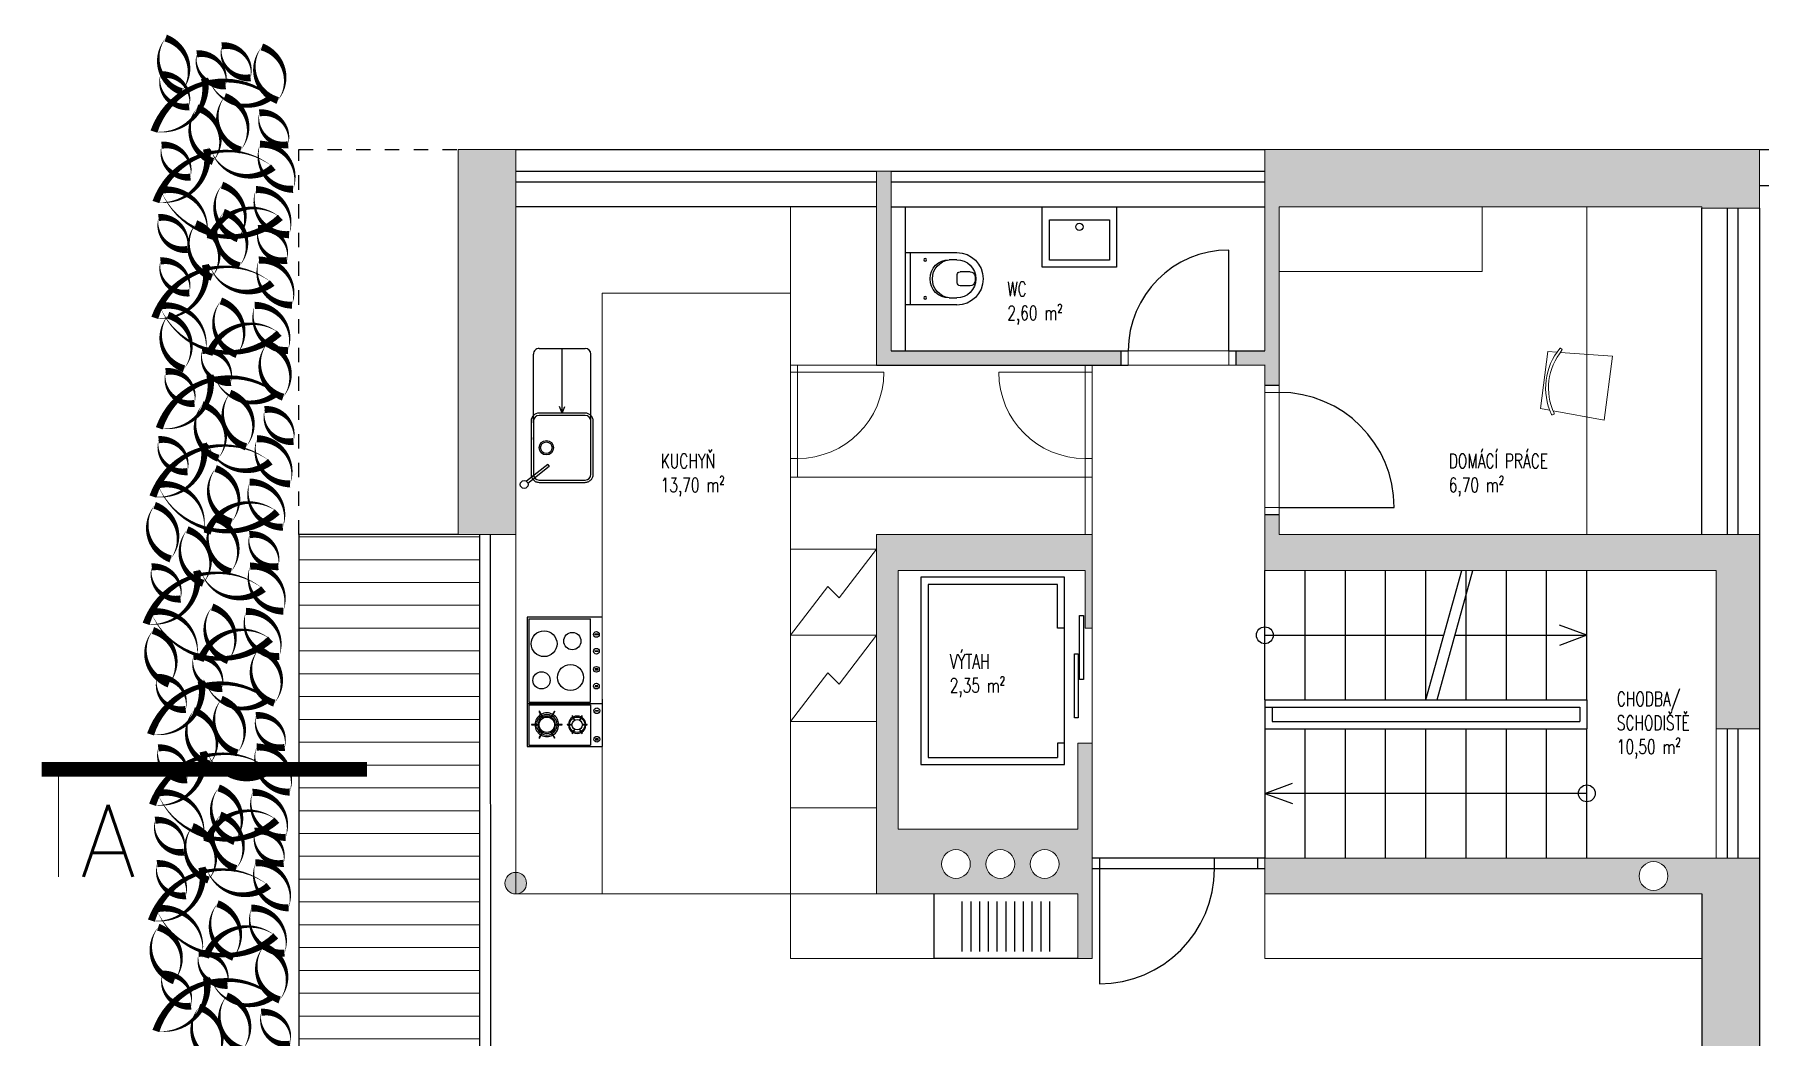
# Model space of a CAD drawing. Header units: metres. Extents: x -442 to 316, y -503 to 125.
# Drawn here: x 2.47 to 14.47, y -69.68 to -62.7 of the extents above; entities that cross this region are included whole.
import ezdxf

# ---------------------------------------------------------------- set-up
doc = ezdxf.new("R2010")
doc.units = ezdxf.units.M
for name, pattern in [('DIVIDE', [1.25, 0.5, -0.25, 0, -0.25, 0, -0.25]), ('ČERCHOVANÁ', [25.4, 12.7, -6.35, 0, -6.35]), ('ČÁRKOVANÁ', [19.05, 12.7, -6.35])]:
    doc.linetypes.add(name, pattern=pattern)
doc.layers.add('FLOATING-WINDOWS', color=2, linetype='Continuous', plot=False)
for name, color, linetype in [('int-kuchyň', 141, 'Continuous'), ('nove zdivo akce', 3, 'Continuous'), ('OSA', 7, 'ČERCHOVANÁ'), ('popis', 6, 'Continuous'), ('SRAFA', 251, 'Continuous'), ('zariz.predmety', 203, 'Continuous'), ('ZARIZOVAKY', 251, 'Continuous'), ('ZDIVO', 1, 'Continuous')]:
    doc.layers.add(name, color=color, linetype=linetype)
doc.layers.add('Standard', color=7, linetype='Continuous', lineweight=25)
doc.styles.add('ROMANS', font='romans.shx', dxfattribs={"width": 0.7})

# ---------------------------------------------------------------- blocks, each defined once
blk = doc.blocks.new('WC 540 Starck 3')
at = {"linetype": 'ByBlock'}
for p, q in [((81.017, 94.399), (80.66, 94.399)), ((80.66, 94.349), (80.713, 94.349)), ((80.982, 94.034), (80.982, 94.399)), ((81.017, 94.034), (81.017, 94.399)), ((80.568, 94.265), (80.637, 94.265)), ((80.657, 94.188), (80.657, 94.245)), ((80.568, 94.168), (80.637, 94.168)), ((80.713, 94.084), (80.66, 94.084)), ((80.66, 94.034), (81.017, 94.034))]:
    blk.add_line(p, q, dxfattribs=at)
for centre in [(80.88, 94.348), (80.88, 94.084)]:
    blk.add_circle(centre, 0.0102, dxfattribs=at)
for centre, radius, start, end in [((80.66, 94.216), 0.183, 90, 270), ((80.66, 94.216), 0.133, 90, 270), ((80.713, 94.216), 0.133, 270, 90), ((80.697, 94.216), 0.133, 276.5328, 83.4672), ((80.621, 94.216), 0.09, 165.9057, 194.0943), ((80.568, 94.23), 0.035, 90, 165.9057), ((80.568, 94.203), 0.035, 194.0943, 270), ((80.637, 94.245), 0.02, 360, 90), ((80.637, 94.188), 0.02, 270, 0)]:
    blk.add_arc(centre, radius, start, end, dxfattribs=at)
blk = doc.blocks.new('zidle450-p')
at = {"lineweight": 0}
for p, q in [((0.096, 0.228), (0.087, 0.233)), ((0.096, -0.228), (0.087, -0.233))]:
    blk.add_line(p, q, dxfattribs=at)
for points in [[(0.064, 0.204), (0, 0.2), (0, -0.2), (0.064, -0.204)], [(0.088, -0.205), (0.45, -0.225), (0.45, 0.225), (0.088, 0.205)]]:
    blk.add_lwpolyline(points, dxfattribs=at)
for centre, radius, start, end in [((0.45, 0), 0.436, 147.9324, 212.0676), ((0.45, 0), 0.416, 147.9482, 212.0518), ((0.085, 0.229), 0.005, 57.2679, 147.9324), ((0.093, 0.223), 0.005, 327.9482, 57.2679), ((0.085, -0.229), 0.005, 212.0676, 302.7321), ((0.093, -0.223), 0.005, 302.7321, 32.0518)]:
    blk.add_arc(centre, radius, start, end, dxfattribs=at)

msp = doc.modelspace()

# ---------------------------------------------------------------- hatches: boundary and pattern name
at = {"layer": 'SRAFA', "linetype": 'Continuous', "lineweight": 0}
for points in [[(5.816062, -63.904794), (5.816062, -63.504794), (5.716062, -63.504794), (5.416062, -63.504794), (5.416062, -66.184794), (5.816062, -66.184794)], [(14.066062, -63.904794), (14.066062, -63.912331), (14.466062, -63.912331), (14.466062, -63.504794), (11.026062, -63.504794), (11.026062, -63.904794), (11.026062, -64.904794), (10.826062, -64.904794), (10.826062, -65.004794), (11.026062, -65.004794), (11.026062, -65.144794), (11.126062, -65.144794), (11.126062, -63.904794)], [(8.426062, -63.904794), (8.426062, -63.654794), (8.326062, -63.654794), (8.326062, -63.904794), (8.326062, -65.004794), (10.026062, -65.004794), (10.026062, -64.904794), (8.426062, -64.904794)], [(14.166062, -66.434794), (14.166062, -67.534794), (14.466062, -67.534794), (14.466062, -66.184794), (14.066062, -66.184794), (11.126062, -66.184794), (11.126062, -66.044794), (11.026062, -66.044794), (11.026062, -66.184794), (11.026062, -66.434794)], [(9.826062, -66.434794), (9.776062, -66.434794), (9.776062, -66.834794), (9.826062, -66.834794)]]:
    msp.add_hatch(color=256, dxfattribs=at).paths.add_polyline_path(points)
at = {"layer": 'SRAFA', "linetype": 'Continuous', "lineweight": 0, "ltscale": 20}
h = msp.add_hatch(dxfattribs=at)
h.set_pattern_fill('LINE', color=256, scale=0.05, style=0)
h.set_pattern_definition([(0, (0, -62.54902), (0, 0.15875), [])])
h.paths.add_polyline_path([(5.566062, -66.184794), (5.416062, -66.184794), (4.306062, -66.184794), (4.306062, -73.214794), (5.567662, -73.214794)])
at = {"layer": 'SRAFA', "linetype": 'Continuous', "lineweight": 0}
h = msp.add_hatch(color=256, dxfattribs=at)
h.paths.add_polyline_path([(9.826062, -66.434794), (9.826062, -66.184794), (8.326062, -66.184794), (8.326062, -68.684794), (9.726062, -68.684794), (9.726062, -69.134794), (9.826062, -69.134794), (9.826062, -67.634794), (9.726062, -67.634794), (9.726062, -68.234794), (8.476062, -68.234794), (8.476062, -66.434794)])
h.paths.add_polyline_path([(8.977695, -68.476269, -1), (8.777695, -68.476269, -1)], flags=16)
h.paths.add_polyline_path([(9.286707, -68.476269, -1), (9.086707, -68.476269, -1)], flags=16)
h.paths.add_polyline_path([(9.594764, -68.476269, -1), (9.394764, -68.476269, -1)], flags=16)
h = msp.add_hatch(color=256, dxfattribs=at)
h.paths.add_polyline_path([(14.466062, -68.434794), (11.026062, -68.434794), (11.026062, -68.684794), (14.066062, -68.684794), (14.066062, -73.364794), (14.466062, -73.364794)])
h.paths.add_polyline_path([(13.629581, -68.559794, -1), (13.829581, -68.559794, -1)], flags=16)
h = msp.add_hatch(color=256, dxfattribs=at)
edge = h.paths.add_edge_path()
edge.add_arc((5.816062, -68.609794), 0.075, 0, 360)

# ---------------------------------------------------------------- linework, layer by layer
at = {"linetype": 'Continuous'}
msp.add_line((8.526062, -64.904794), (8.526062, -63.904794), dxfattribs=at)
at = {"layer": 'FLOATING-WINDOWS', "linetype": 'Continuous', "lineweight": 0, "flags": 128}
for points in [[(5.816062, -63.904794), (8.326062, -63.904794), (8.326062, -65.004794), (9.776062, -65.004794), (9.776062, -66.184794), (8.326062, -66.184794), (8.326062, -68.684794), (5.816062, -68.684794)], [(8.426062, -63.904794), (8.426062, -64.904794), (11.026062, -64.904794), (11.026062, -63.904794)], [(11.126062, -63.904794), (11.126062, -66.184794), (14.066062, -66.184794), (14.066062, -63.904794)], [(9.826062, -65.004794), (11.026062, -65.004794), (11.026062, -66.434794), (14.166062, -66.434794), (14.166062, -68.434794), (9.826062, -68.434794)]]:
    msp.add_lwpolyline(points, close=True, dxfattribs=at)
at = {"layer": 'int-kuchyň'}
for p, q in [((5.978555, -64.888951), (6.298558, -64.88895)), ((6.138559, -65.338951), (6.138557, -64.888951)), ((5.938559, -65.401448), (5.938556, -64.928952)), ((6.33856, -65.394952), (6.338557, -64.928949)), ((6.29856, -65.354952), (5.978559, -65.35495)), ((6.13856, -65.338951), (6.119578, -65.29306)), ((6.13856, -65.338951), (6.157374, -65.29299)), ((5.938559, -65.394949), (5.938556, -65.76495)), ((5.938559, -65.407946), (5.938559, -65.394949)), ((5.93856, -65.521866), (5.93856, -65.508869)), ((6.338557, -65.764953), (6.33856, -65.394952)), ((6.038207, -65.695969), (5.889753, -65.813489)), ((6.049379, -65.710082), (5.900349, -65.828058)), ((6.038207, -65.695969), (6.049379, -65.710082)), ((5.978556, -65.80495), (6.298557, -65.804952)), ((5.896053, -66.759329), (5.89604, -67.359329)), ((6.416028, -66.759299), (5.896053, -66.759329)), ((5.906053, -66.769329), (5.90604, -67.349329)), ((5.906053, -66.769329), (6.33604, -66.769329)), ((6.33604, -67.349329), (6.33604, -66.769329)), ((6.368099, -66.881834), (6.368101, -66.875899)), ((6.386587, -66.881843), (6.368099, -66.881834)), ((6.368101, -66.875899), (6.386589, -66.875907)), ((6.386589, -66.875907), (6.386587, -66.881843)), ((6.368099, -66.998903), (6.368101, -66.992968)), ((6.386587, -66.998912), (6.368099, -66.998903)), ((6.368101, -66.992968), (6.386589, -66.992976)), ((6.386589, -66.992976), (6.386587, -66.998912)), ((6.386587, -67.118733), (6.368099, -67.118741)), ((6.368099, -67.118741), (6.368101, -67.124676)), ((6.368101, -67.124676), (6.386589, -67.124668)), ((6.386589, -67.124668), (6.386587, -67.118733)), ((6.386587, -67.235498), (6.368099, -67.235507)), ((6.368099, -67.235507), (6.368101, -67.241442)), ((6.368101, -67.241442), (6.386589, -67.241434)), ((6.386589, -67.241434), (6.386587, -67.235498)), ((5.89604, -67.359329), (6.41604, -67.359329)), ((5.896071, -67.359361), (5.896083, -67.659359)), ((5.90604, -67.349329), (6.33604, -67.349329)), ((5.906071, -67.369333), (5.906072, -67.649334)), ((5.906071, -67.369333), (6.33607, -67.369334)), ((5.980367, -67.413576), (5.977347, -67.415318)), ((5.977347, -67.415318), (6.004115, -67.46173)), ((6.007135, -67.459988), (5.980367, -67.413576)), ((6.084568, -67.413624), (6.057758, -67.460011)), ((6.060776, -67.461756), (6.087586, -67.415368)), ((6.087586, -67.415368), (6.084568, -67.413624)), ((6.33607, -67.369334), (6.336071, -67.649334)), ((6.370784, -67.413116), (6.370786, -67.407181)), ((6.389271, -67.413124), (6.370784, -67.413116)), ((6.370786, -67.407181), (6.389274, -67.407189)), ((6.389274, -67.407189), (6.389271, -67.413124)), ((6.41605, -67.329355), (6.416062, -67.659358)), ((5.925206, -67.505535), (5.925204, -67.509021)), ((5.925204, -67.509021), (5.978782, -67.509045)), ((5.978784, -67.505559), (5.925206, -67.505535)), ((5.978782, -67.509045), (5.978784, -67.505559)), ((6.004115, -67.46173), (6.007135, -67.459988)), ((6.057758, -67.460011), (6.060776, -67.461756)), ((6.086067, -67.505608), (6.086066, -67.509094)), ((6.086066, -67.509094), (6.139644, -67.509118)), ((6.139645, -67.505632), (6.086067, -67.505608)), ((6.139644, -67.509118), (6.139645, -67.505632)), ((6.173535, -67.505552), (6.173534, -67.509038)), ((6.173534, -67.509038), (6.207143, -67.509053)), ((6.207145, -67.505567), (6.173535, -67.505552)), ((6.223656, -67.537739), (6.206854, -67.566811)), ((6.209932, -67.446064), (6.206912, -67.447806)), ((6.206912, -67.447806), (6.223704, -67.476921)), ((6.207143, -67.509053), (6.207145, -67.505567)), ((6.209872, -67.568556), (6.226675, -67.539484)), ((6.226724, -67.475179), (6.209932, -67.446064)), ((6.226675, -67.539484), (6.223656, -67.537739)), ((6.223704, -67.476921), (6.226724, -67.475179)), ((6.26281, -67.537757), (6.25979, -67.539499)), ((6.25979, -67.539499), (6.276566, -67.568586)), ((6.276601, -67.446133), (6.259804, -67.475196)), ((6.259804, -67.475196), (6.262822, -67.476941)), ((6.279586, -67.566844), (6.26281, -67.537757)), ((6.262822, -67.476941), (6.279619, -67.447877)), ((6.279619, -67.447877), (6.276601, -67.446133)), ((6.279351, -67.505608), (6.279349, -67.509094)), ((6.279349, -67.509094), (6.312959, -67.509109)), ((6.312961, -67.505623), (6.279351, -67.505608)), ((6.312959, -67.509109), (6.312961, -67.505623)), ((5.89604, -67.659359), (6.41604, -67.659359)), ((5.906072, -67.649334), (6.336071, -67.649334)), ((6.004074, -67.552897), (5.977264, -67.599285)), ((5.977264, -67.599285), (5.980282, -67.601029)), ((5.980282, -67.601029), (6.007092, -67.554641)), ((6.007092, -67.554641), (6.004074, -67.552897)), ((6.060734, -67.552923), (6.057715, -67.554664)), ((6.057715, -67.554664), (6.084483, -67.601076)), ((6.087502, -67.599335), (6.060734, -67.552923)), ((6.084483, -67.601076), (6.087502, -67.599335)), ((6.206854, -67.566811), (6.209872, -67.568556)), ((6.276566, -67.568586), (6.279586, -67.566844)), ((6.389271, -67.605544), (6.370784, -67.605552)), ((6.370784, -67.605552), (6.370786, -67.611488)), ((6.370786, -67.611488), (6.389274, -67.611479)), ((6.389274, -67.611479), (6.389271, -67.605544))]:
    msp.add_line(p, q, dxfattribs=at)
at = {"layer": 'int-kuchyň', "linetype": 'ČÁRKOVANÁ'}
for p, q in [((6.29856, -65.338952), (5.978559, -65.33895)), ((5.922559, -65.394949), (5.922556, -65.76495)), ((6.354557, -65.764953), (6.35456, -65.394952)), ((5.978556, -65.82095), (6.298557, -65.820952))]:
    msp.add_line(p, q, dxfattribs=at)
at = {"layer": 'int-kuchyň'}
for centre, radius in [((6.028684, -65.579952), 0.05), ((6.028684, -65.579952), 0.04), ((5.874375, -65.835951), 0.027156), ((6.012911, -66.943552), 0.09), ((6.20941, -66.925458), 0.060169), ((6.376977, -66.878871), 0.019977), ((6.376977, -66.99594), 0.019977), ((5.995116, -67.198367), 0.060169), ((6.196616, -67.178172), 0.09), ((6.376977, -67.121705), 0.019977), ((6.376977, -67.23847), 0.019977), ((6.379662, -67.410152), 0.019977), ((6.032425, -67.507326), 0.053642), ((6.243247, -67.507326), 0.053642), ((6.243247, -67.507326), 0.036103), ((6.379662, -67.608516), 0.019977)]:
    msp.add_circle(centre, radius, dxfattribs=at)
for centre, radius, start, end in [((5.978556, -64.928952), 0.04, 90.0010392, 180.0010392), ((6.298557, -64.92895), 0.04, 359.9996117, 89.9996117), ((5.978559, -65.39495), 0.056, 89.9996117, 179.9996117), ((5.978559, -65.39495), 0.04, 89.9996117, 179.9996117), ((6.29856, -65.394952), 0.04, 359.9996117, 89.9996117), ((5.978556, -65.76495), 0.04, 179.9996117, 269.9996117), ((6.298557, -65.764952), 0.04, 269.9996117, 359.9996117), ((6.032425, -67.507326), 0.082775, 61.1806038, 118.7673323), ((6.032425, -67.507326), 0.082775, 181.1806038, 238.7673323), ((6.032425, -67.507326), 0.082775, 121.1806038, 178.7673323), ((6.032425, -67.507326), 0.071769, 181.3656761, 238.5822599), ((6.032425, -67.507326), 0.071769, 121.3656761, 178.5822599), ((6.032425, -67.507326), 0.060763, 181.6178152, 238.3301208), ((6.032425, -67.507326), 0.060763, 121.6178152, 178.3301208), ((6.032425, -67.507326), 0.071769, 61.3656761, 118.5822599), ((6.032425, -67.507326), 0.060763, 61.6178152, 118.3301208), ((6.032425, -67.507326), 0.060763, 301.6178152, 358.3301208), ((6.032425, -67.507326), 0.060763, 1.6178152, 58.3301208), ((6.032425, -67.507326), 0.071769, 301.3656761, 358.5822599), ((6.032425, -67.507326), 0.071769, 1.3656761, 58.5822599), ((6.032425, -67.507326), 0.082775, 301.1806038, 358.7673323), ((6.032425, -67.507326), 0.082775, 1.1806038, 58.7673323), ((6.243247, -67.507326), 0.060763, 181.6178152, 238.3301208), ((6.243247, -67.507326), 0.060763, 121.6178152, 178.3301208), ((6.243247, -67.507326), 0.060763, 61.6178152, 118.3301208), ((6.243247, -67.507326), 0.060763, 301.6178152, 358.3301208), ((6.243247, -67.507326), 0.060763, 1.6178152, 58.3301208), ((6.032425, -67.507326), 0.082775, 241.1806038, 298.7673323), ((6.032425, -67.507326), 0.071769, 241.3656761, 298.5822599), ((6.032425, -67.507326), 0.060763, 241.6178152, 298.3301208), ((6.243247, -67.507326), 0.060763, 241.6178152, 298.3301208)]:
    msp.add_arc(centre, radius, start, end, dxfattribs=at)
at = {"layer": 'int-kuchyň', "linetype": 'ČÁRKOVANÁ'}
for centre, start, end in [((6.29856, -65.394952), 359.9996117, 89.9996117), ((5.978556, -65.76495), 179.9996117, 269.9996117), ((6.298557, -65.764952), 269.9996117, 359.9996117)]:
    msp.add_arc(centre, 0.056, start, end, dxfattribs=at)
at = {"layer": 'nove zdivo akce', "linetype": 'DIVIDE', "ltscale": 0.15}
for p, q in [((4.306062, -63.504794), (5.416062, -63.504794)), ((4.306062, -66.184794), (4.306062, -63.504794))]:
    msp.add_line(p, q, dxfattribs=at)
at = {"layer": 'nove zdivo akce', "linetype": 'Continuous'}
for p, q in [((5.816062, -63.504794), (11.026062, -63.504794)), ((5.816062, -63.654794), (8.326062, -63.654794)), ((8.426062, -63.654794), (11.026062, -63.654794)), ((5.816062, -63.729794), (8.326062, -63.729794)), ((8.426062, -63.729794), (11.026062, -63.729794)), ((8.326062, -63.904794), (5.816062, -63.904794)), ((8.426062, -63.904794), (11.026062, -63.904794)), ((14.066062, -66.184794), (14.066062, -63.912331)), ((14.241062, -63.912331), (14.241062, -66.184794)), ((14.316062, -63.912331), (14.316062, -66.184794)), ((14.466062, -63.912331), (14.466062, -66.184794)), ((10.776062, -64.904794), (10.776062, -64.204794)), ((10.026062, -65.004794), (10.026062, -64.904794)), ((10.826062, -65.004794), (10.826062, -64.904794)), ((11.026062, -65.144794), (11.126062, -65.144794)), ((11.026062, -66.044794), (11.126062, -66.044794)), ((11.126062, -65.994794), (11.926062, -65.994794)), ((5.567662, -73.214794), (5.566062, -66.184794)), ((5.642645, -73.139794), (5.641062, -66.184777)), ((11.026062, -67.334794), (11.026062, -66.434794)), ((11.306062, -67.334794), (11.306062, -66.434794)), ((11.586062, -67.334794), (11.586062, -66.434794)), ((11.866062, -67.334794), (11.866062, -66.434794)), ((12.146062, -67.334794), (12.146062, -66.434794)), ((12.146062, -67.334794), (12.395222, -66.434794)), ((12.223883, -67.334794), (12.473043, -66.434794)), ((12.426062, -67.334794), (12.426062, -66.434794)), ((12.706062, -67.334794), (12.706062, -66.434794)), ((12.706062, -67.334794), (12.706062, -66.434794)), ((12.986062, -67.334794), (12.986062, -66.434794)), ((12.986062, -67.334794), (12.986062, -66.434794)), ((13.266062, -67.334794), (13.266062, -66.434794)), ((13.266062, -67.334794), (13.266062, -66.434794)), ((8.633801, -66.481647), (8.633801, -67.784794)), ((9.633801, -66.481647), (8.633801, -66.481647)), ((8.683801, -66.531647), (8.683801, -67.734794)), ((9.583801, -66.531647), (8.683801, -66.531647)), ((9.583801, -66.834794), (9.583801, -66.531647)), ((9.633801, -67.784794), (9.633801, -66.481647)), ((13.266062, -66.884794), (13.074629, -66.813512)), ((9.633801, -66.834794), (9.583801, -66.834794)), ((11.026062, -66.884794), (12.270642, -66.884794)), ((12.348463, -66.884794), (13.266062, -66.884794)), ((13.266062, -66.884794), (13.074629, -66.956076)), ((11.026062, -67.334794), (13.266062, -67.334794)), ((11.026062, -67.334794), (11.026062, -67.534794)), ((11.026062, -67.384794), (13.216062, -67.384794)), ((11.076062, -67.384794), (11.076062, -67.484794)), ((13.216062, -67.384794), (13.216062, -67.484794)), ((13.266062, -67.334794), (13.266062, -67.534794)), ((11.026062, -67.534794), (13.266062, -67.534794)), ((11.026062, -67.534794), (11.026062, -68.434794)), ((11.076062, -67.484794), (13.216062, -67.484794)), ((11.306062, -68.434794), (11.306062, -67.534794)), ((11.586062, -68.434794), (11.586062, -67.534794)), ((11.866062, -68.434794), (11.866062, -67.534794)), ((12.146062, -68.434794), (12.146062, -67.534794)), ((12.426062, -68.434794), (12.426062, -67.534794)), ((12.706062, -68.434794), (12.706062, -67.534794)), ((12.706062, -68.434794), (12.706062, -67.534794)), ((12.986062, -68.434794), (12.986062, -67.534794)), ((12.986062, -68.434794), (12.986062, -67.534794)), ((13.266062, -68.434794), (13.266062, -67.534794)), ((13.266062, -68.434794), (13.266062, -67.534794)), ((14.241062, -67.534794), (14.241062, -68.434794)), ((14.316062, -67.534794), (14.316062, -68.434794)), ((14.466062, -67.534794), (14.466062, -68.434794)), ((9.633801, -67.634794), (9.583801, -67.634794)), ((9.583801, -67.634794), (9.583801, -67.734794)), ((8.633801, -67.784794), (9.633801, -67.784794)), ((8.683801, -67.734794), (9.583801, -67.734794)), ((11.026062, -67.984794), (11.217496, -67.913512)), ((13.266062, -67.984794), (11.026062, -67.984794)), ((11.026062, -67.984794), (11.217496, -68.056076)), ((11.026062, -68.434794), (9.826062, -68.434794)), ((9.876062, -68.434794), (9.876062, -68.509794)), ((10.676062, -68.509794), (10.676062, -68.434794)), ((10.976062, -68.434794), (10.976062, -68.509794)), ((11.026062, -68.509794), (9.826062, -68.509794)), ((9.876062, -68.509794), (9.876062, -69.309794))]:
    msp.add_line(p, q, dxfattribs=at)
for points in [[(9.764168, -67.192121), (9.736844, -67.192121), (9.736844, -66.746832), (9.764168, -66.746832)], [(9.728601, -67.46026), (9.701277, -67.46026), (9.701277, -67.01497), (9.728601, -67.01497)]]:
    msp.add_lwpolyline(points, close=True, dxfattribs=at)
for centre in [(11.026062, -66.884794), (13.266062, -67.984794)]:
    msp.add_circle(centre, 0.058597, dxfattribs=at)
for centre, radius, start, end in [((10.776062, -64.904794), 0.7, 90, 180), ((11.126062, -65.994794), 0.8, 0, 90), ((9.876062, -68.509794), 0.8, 270, 360)]:
    msp.add_arc(centre, radius, start, end, dxfattribs=at)
at = {"layer": 'OSA', "linetype": 'Continuous'}
for p, q in [((8.726062, -69.134794), (8.726062, -68.684794)), ((8.921509, -69.085518), (8.921509, -68.737794)), ((8.98242, -69.085518), (8.98242, -68.737794)), ((9.04333, -69.085518), (9.04333, -68.737794)), ((9.104241, -69.085518), (9.104241, -68.737794)), ((9.165152, -69.085518), (9.165152, -68.737794)), ((9.226062, -69.085518), (9.226062, -68.737794)), ((9.286973, -69.085518), (9.286973, -68.737794)), ((9.347884, -69.085518), (9.347884, -68.737794)), ((9.408794, -69.085518), (9.408794, -68.737794)), ((9.469705, -69.085518), (9.469705, -68.737794)), ((9.530616, -69.085518), (9.530616, -68.737794)), ((9.726062, -69.134794), (8.726062, -69.134794))]:
    msp.add_line(p, q, dxfattribs=at)
for points in [[(9.477437, -63.904794), (9.995051, -63.904794), (9.995051, -64.324794), (9.477437, -64.324794)], [(9.527437, -63.994297), (9.945051, -63.994297), (9.945051, -64.274794), (9.527437, -64.274794)]]:
    msp.add_lwpolyline(points, close=True, dxfattribs=at)
msp.add_circle((9.736244, -64.04331), 0.025266, dxfattribs=at)
at = {"layer": 'SRAFA', "linetype": 'Continuous', "lineweight": 0}
for p, q in [((7.726062, -65.784794), (7.726062, -63.904794)), ((12.538749, -63.904794), (12.538749, -64.354794)), ((13.266062, -63.904794), (13.266062, -66.184794)), ((12.538749, -64.354794), (11.126062, -64.354794)), ((6.416062, -64.504794), (7.726062, -64.504794)), ((6.416062, -68.684794), (6.416062, -64.504794)), ((8.326062, -65.004794), (7.726062, -65.004794)), ((7.726062, -65.129624), (7.726062, -65.004794)), ((7.726062, -65.129624), (7.726062, -65.004794)), ((7.776062, -65.784794), (7.776062, -65.004794)), ((9.776062, -66.184794), (9.776062, -65.004794)), ((9.826062, -65.129624), (9.826062, -65.004794)), ((9.826062, -65.129624), (9.826062, -65.004794)), ((7.726062, -65.054794), (7.776062, -65.054794)), ((7.776062, -65.054794), (7.726062, -65.054794)), ((7.776062, -65.054794), (8.376062, -65.054794)), ((9.776062, -65.054794), (9.176062, -65.054794)), ((9.826062, -65.054794), (9.776062, -65.054794)), ((9.776062, -65.054794), (9.826062, -65.054794)), ((9.826062, -66.184794), (9.826062, -65.129624)), ((7.726062, -65.654794), (7.776062, -65.654794)), ((7.776062, -65.654794), (7.726062, -65.654794)), ((9.826062, -65.654794), (9.776062, -65.654794)), ((9.776062, -65.654794), (9.826062, -65.654794)), ((7.726062, -65.784794), (9.826062, -65.784794)), ((7.726062, -69.134794), (7.726062, -65.784794)), ((9.826062, -66.184794), (9.826062, -65.784794)), ((5.816062, -66.184794), (5.816062, -68.684794)), ((8.326062, -66.284794), (7.726062, -66.284794)), ((8.065606, -66.624338), (8.326062, -66.284794)), ((7.726062, -66.884794), (7.986519, -66.54525)), ((7.986519, -66.54525), (8.065606, -66.624338)), ((8.326062, -66.884794), (7.726062, -66.884794)), ((8.065606, -67.224338), (8.326062, -66.884794)), ((7.726062, -67.484794), (7.986519, -67.14525)), ((7.986519, -67.14525), (8.065606, -67.224338)), ((8.326062, -67.484794), (7.726062, -67.484794)), ((8.326062, -68.084794), (7.726062, -68.084794)), ((5.816062, -68.684794), (6.416062, -68.684794)), ((8.326062, -68.684794), (7.726062, -68.684794)), ((11.026062, -68.684794), (11.026062, -69.134794)), ((7.726062, -69.134794), (9.726062, -69.134794)), ((11.026062, -69.134794), (14.066062, -69.134794))]:
    msp.add_line(p, q, dxfattribs=at)
for centre, start, end in [((7.776062, -65.054794), 270, 0), ((9.776062, -65.054794), 180, 270)]:
    msp.add_arc(centre, 0.6, start, end, dxfattribs=at)
at = {"layer": 'Standard', "color": 7, "linetype": 'ByBlock'}
for p, q in [((14.466062, -63.504794), (20.276062, -63.50553)), ((14.466031, -63.754794), (20.026062, -63.755499)), ((5.416062, -66.184794), (4.306062, -66.184794)), ((4.306062, -66.184794), (4.306062, -73.214794))]:
    msp.add_line(p, q, dxfattribs=at)
at = {"layer": 'zariz.predmety', "color": 253, "linetype": 'Continuous', "ltscale": 0.001}
for points in [[(3.491951, -63.102827, 0, 0, 0.520567051), (3.491951, -63.102827, 0, 0.05, 0.520567051), (3.381241, -62.729932, 0, 0.05, 0.520567051), (3.491951, -63.102827, 0.05, 0.05, 0)], [(3.797492, -63.061886, 0, 0, 0.520567051), (3.797492, -63.061886, 0, 0.05, 0.520567051), (3.597627, -62.839732, 0, 0.05, 0.520567051), (3.797492, -63.061886, 0.05, 0.05, 0)], [(3.971231, -63.006009, 0, 0, 0.520567051), (3.971231, -63.006009, 0, 0.05, 0.520567051), (3.771366, -62.783855, 0, 0.05, 0.520567051), (3.971231, -63.006009, 0.05, 0.05, 0)], [(4.160583, -63.164011, 0, 0, 0.520567051), (4.160583, -63.164011, 0, 0.05, 0.520567051), (4.049873, -62.791115, 0, 0.05, 0.520567051), (4.160583, -63.164011, 0.05, 0.05, 0)], [(3.544, -63.207613, 0, 0, 0.520567051), (3.544, -63.207613, 0, 0.05, 0.520567051), (3.344136, -62.98546, 0, 0.05, 0.520567051), (3.544, -63.207613, 0.05, 0.05, 0)], [(3.710493, -63.588789, 0, 0, 0.520567051), (3.710493, -63.588789, 0, 0.05, 0.520567051), (3.599783, -63.215894, 0, 0.05, 0.520567051), (3.710493, -63.588789, 0.05, 0.05, 0)], [(3.90289, -63.509524, 0, 0, 0.520567051), (3.90289, -63.509524, 0, 0.05, 0.520567051), (3.79218, -63.136629, 0, 0.05, 0.520567051), (3.90289, -63.509524, 0.05, 0.05, 0)], [(4.232537, -63.472402, 0, 0, 0.520567051), (4.232537, -63.472402, 0, 0.05, 0.520567051), (4.032673, -63.250248, 0, 0.05, 0.520567051), (4.232537, -63.472402, 0.05, 0.05, 0)], [(3.553002, -63.697473, 0, 0, 0.520567051), (3.553002, -63.697473, 0, 0.05, 0.520567051), (3.353137, -63.47532, 0, 0.05, 0.520567051), (3.553002, -63.697473, 0.05, 0.05, 0)], [(4.267355, -63.782158, 0, 0, 0.520567051), (4.267355, -63.782158, 0, 0.05, 0.520567051), (4.037191, -63.468578, 0, 0.05, 0.520567051), (4.267355, -63.782158, 0.05, 0.05, 0)], [(3.313159, -63.870926, 0, 0, 0.520567051), (3.313159, -63.870926, 0, 0.05, 0.520567051), (3.665356, -63.50092, 0, 0.05, 0.520567051), (3.69612, -63.508491, 0, 0.05, 0.520567051), (4.129933, -63.628297, 0, 0.05, 0.520567051), (3.313159, -63.870926, 0.05, 0.05, 0)], [(4.17861, -63.977746, 0, 0, 0.520567051), (4.17861, -63.977746, 0, 0.05, 0.520567051), (3.690352, -64.127918, 0, 0.05, 0.520567051), (3.667236, -64.106254, 0, 0.05, 0.520567051), (3.347643, -63.789383, 0, 0.05, 0.520567051), (4.17861, -63.977746, 0.05, 0.05, 0)], [(3.883655, -64.126305, 0, 0, 0.520567051), (3.883655, -64.126305, 0, 0.05, 0.520567051), (3.772945, -63.753409, 0, 0.05, 0.520567051), (3.883655, -64.126305, 0.05, 0.05, 0)], [(4.239078, -64.097709, 0, 0, 0.520567051), (4.239078, -64.097709, 0, 0.05, 0.520567051), (4.008914, -63.784129, 0, 0.05, 0.520567051), (4.239078, -64.097709, 0.05, 0.05, 0)], [(3.894932, -64.315002, 0, 0, 0.520567051), (3.894932, -64.315002, 0, 0.05, 0.520567051), (3.784222, -63.942107, 0, 0.05, 0.520567051), (3.894932, -64.315002, 0.05, 0.05, 0)], [(3.531424, -64.200824, 0, 0, 0.520567051), (3.531424, -64.200824, 0, 0.05, 0.520567051), (3.33156, -63.97867, 0, 0.05, 0.520567051), (3.531424, -64.200824, 0.05, 0.05, 0)], [(3.702535, -64.394267, 0, 0, 0.520567051), (3.702535, -64.394267, 0, 0.05, 0.520567051), (3.591824, -64.021372, 0, 0.05, 0.520567051), (3.702535, -64.394267, 0.05, 0.05, 0)], [(4.224579, -64.277879, 0, 0, 0.520567051), (4.224579, -64.277879, 0, 0.05, 0.520567051), (4.024714, -64.055726, 0, 0.05, 0.520567051), (4.224579, -64.277879, 0.05, 0.05, 0)], [(3.305201, -64.676404, 0, 0, 0.520567051), (3.305201, -64.676404, 0, 0.05, 0.520567051), (3.657398, -64.306398, 0, 0.05, 0.520567051), (3.688161, -64.313969, 0, 0.05, 0.520567051), (4.121975, -64.433775, 0, 0.05, 0.520567051), (3.305201, -64.676404, 0.05, 0.05, 0)], [(3.545044, -64.502951, 0, 0, 0.520567051), (3.545044, -64.502951, 0, 0.05, 0.520567051), (3.345179, -64.280798, 0, 0.05, 0.520567051), (3.545044, -64.502951, 0.05, 0.05, 0)], [(4.259396, -64.587636, 0, 0, 0.520567051), (4.259396, -64.587636, 0, 0.05, 0.520567051), (4.029233, -64.274056, 0, 0.05, 0.520567051), (4.259396, -64.587636, 0.05, 0.05, 0)], [(3.875697, -64.931782, 0, 0, 0.520567051), (3.875697, -64.931782, 0, 0.05, 0.520567051), (3.764987, -64.558887, 0, 0.05, 0.520567051), (3.875697, -64.931782, 0.05, 0.05, 0)], [(4.170652, -64.783224, 0, 0, 0.520567051), (4.170652, -64.783224, 0, 0.05, 0.520567051), (3.682394, -64.933396, 0, 0.05, 0.520567051), (3.659278, -64.911732, 0, 0.05, 0.520567051), (3.339684, -64.594861, 0, 0.05, 0.520567051), (4.170652, -64.783224, 0.05, 0.05, 0)], [(3.508832, -65.030966, 0, 0, 0.520567051), (3.508832, -65.030966, 0, 0.05, 0.520567051), (3.398121, -64.658071, 0, 0.05, 0.520567051), (3.508832, -65.030966, 0.05, 0.05, 0)], [(4.23112, -64.903187, 0, 0, 0.520567051), (4.23112, -64.903187, 0, 0.05, 0.520567051), (4.000956, -64.589607, 0, 0.05, 0.520567051), (4.23112, -64.903187, 0.05, 0.05, 0)], [(3.834459, -65.126313, 0, 0, 0.520567051), (3.834459, -65.126313, 0, 0.05, 0.520567051), (3.634594, -64.904159, 0, 0.05, 0.520567051), (3.834459, -65.126313, 0.05, 0.05, 0)], [(4.19755, -65.228438, 0, 0, 0.520567051), (4.19755, -65.228438, 0, 0.05, 0.520567051), (4.08684, -64.855542, 0, 0.05, 0.520567051), (4.19755, -65.228438, 0.05, 0.05, 0)], [(3.580967, -65.27204, 0, 0, 0.520567051), (3.580967, -65.27204, 0, 0.05, 0.520567051), (3.381102, -65.049887, 0, 0.05, 0.520567051), (3.580967, -65.27204, 0.05, 0.05, 0)], [(3.74746, -65.653216, 0, 0, 0.520567051), (3.74746, -65.653216, 0, 0.05, 0.520567051), (3.636749, -65.280321, 0, 0.05, 0.520567051), (3.74746, -65.653216, 0.05, 0.05, 0)], [(3.939857, -65.573951, 0, 0, 0.520567051), (3.939857, -65.573951, 0, 0.05, 0.520567051), (3.829147, -65.201056, 0, 0.05, 0.520567051), (3.939857, -65.573951, 0.05, 0.05, 0)], [(4.269504, -65.536829, 0, 0, 0.520567051), (4.269504, -65.536829, 0, 0.05, 0.520567051), (4.069639, -65.314675, 0, 0.05, 0.520567051), (4.269504, -65.536829, 0.05, 0.05, 0)], [(3.532066, -65.746312, 0, 0, 0.520567051), (3.532066, -65.746312, 0, 0.05, 0.520567051), (3.332202, -65.524159, 0, 0.05, 0.520567051), (3.532066, -65.746312, 0.05, 0.05, 0)], [(4.246419, -65.830998, 0, 0, 0.520567051), (4.246419, -65.830998, 0, 0.05, 0.520567051), (4.016255, -65.517418, 0, 0.05, 0.520567051), (4.246419, -65.830998, 0.05, 0.05, 0)], [(3.292224, -65.919766, 0, 0, 0.520567051), (3.292224, -65.919766, 0, 0.05, 0.520567051), (3.644421, -65.54976, 0, 0.05, 0.520567051), (3.675184, -65.557331, 0, 0.05, 0.520567051), (4.108997, -65.677136, 0, 0.05, 0.520567051), (3.292224, -65.919766, 0.05, 0.05, 0)], [(3.839206, -66.097287, 0, 0, 0.520567051), (3.839206, -66.097287, 0, 0.05, 0.520567051), (3.728496, -65.724391, 0, 0.05, 0.520567051), (3.839206, -66.097287, 0.05, 0.05, 0)], [(4.157675, -66.026586, 0, 0, 0.520567051), (4.157675, -66.026586, 0, 0.05, 0.520567051), (3.669417, -66.176758, 0, 0.05, 0.520567051), (3.6463, -66.155093, 0, 0.05, 0.520567051), (3.326707, -65.838222, 0, 0.05, 0.520567051), (4.157675, -66.026586, 0.05, 0.05, 0)], [(4.195825, -66.132789, 0, 0, 0.520567051), (4.195825, -66.132789, 0, 0.05, 0.520567051), (3.965662, -65.819209, 0, 0.05, 0.520567051), (4.195825, -66.132789, 0.05, 0.05, 0)], [(3.415337, -66.353841, 0, 0, 0.520567051), (3.415337, -66.353841, 0, 0.05, 0.520567051), (3.304627, -65.980946, 0, 0.05, 0.520567051), (3.415337, -66.353841, 0.05, 0.05, 0)], [(3.83424, -66.44413, 0, 0, 0.520567051), (3.83424, -66.44413, 0, 0.05, 0.520567051), (3.723529, -66.071235, 0, 0.05, 0.520567051), (3.83424, -66.44413, 0.05, 0.05, 0)], [(3.641842, -66.523395, 0, 0, 0.520567051), (3.641842, -66.523395, 0, 0.05, 0.520567051), (3.531132, -66.1505, 0, 0.05, 0.520567051), (3.641842, -66.523395, 0.05, 0.05, 0)], [(4.163887, -66.407007, 0, 0, 0.520567051), (4.163887, -66.407007, 0, 0.05, 0.520567051), (3.964022, -66.184854, 0, 0.05, 0.520567051), (4.163887, -66.407007, 0.05, 0.05, 0)], [(3.244509, -66.805532, 0, 0, 0.520567051), (3.244509, -66.805532, 0, 0.05, 0.520567051), (3.596705, -66.435526, 0, 0.05, 0.520567051), (3.627469, -66.443097, 0, 0.05, 0.520567051), (4.061282, -66.562903, 0, 0.05, 0.520567051), (3.244509, -66.805532, 0.05, 0.05, 0)], [(3.484351, -66.632079, 0, 0, 0.520567051), (3.484351, -66.632079, 0, 0.05, 0.520567051), (3.284487, -66.409925, 0, 0.05, 0.520567051), (3.484351, -66.632079, 0.05, 0.05, 0)], [(4.198704, -66.716764, 0, 0, 0.520567051), (4.198704, -66.716764, 0, 0.05, 0.520567051), (3.96854, -66.403184, 0, 0.05, 0.520567051), (4.198704, -66.716764, 0.05, 0.05, 0)], [(4.10996, -66.912352, 0, 0, 0.520567051), (4.10996, -66.912352, 0, 0.05, 0.520567051), (3.621702, -67.062524, 0, 0.05, 0.520567051), (3.598585, -67.04086, 0, 0.05, 0.520567051), (3.278992, -66.723989, 0, 0.05, 0.520567051), (4.10996, -66.912352, 0.05, 0.05, 0)], [(3.815005, -67.06091, 0, 0, 0.520567051), (3.815005, -67.06091, 0, 0.05, 0.520567051), (3.704295, -66.688015, 0, 0.05, 0.520567051), (3.815005, -67.06091, 0.05, 0.05, 0)], [(4.170427, -67.032315, 0, 0, 0.520567051), (4.170427, -67.032315, 0, 0.05, 0.520567051), (3.940264, -66.718735, 0, 0.05, 0.520567051), (4.170427, -67.032315, 0.05, 0.05, 0)], [(3.403062, -67.224354, 0, 0, 0.520567051), (3.403062, -67.224354, 0, 0.05, 0.520567051), (3.292352, -66.851459, 0, 0.05, 0.520567051), (3.403062, -67.224354, 0.05, 0.05, 0)], [(3.773766, -67.255441, 0, 0, 0.520567051), (3.773766, -67.255441, 0, 0.05, 0.520567051), (3.573901, -67.033287, 0, 0.05, 0.520567051), (3.773766, -67.255441, 0.05, 0.05, 0)], [(4.136857, -67.357566, 0, 0, 0.520567051), (4.136857, -67.357566, 0, 0.05, 0.520567051), (4.026147, -66.98467, 0, 0.05, 0.520567051), (4.136857, -67.357566, 0.05, 0.05, 0)], [(3.520275, -67.401168, 0, 0, 0.520567051), (3.520275, -67.401168, 0, 0.05, 0.520567051), (3.32041, -67.179015, 0, 0.05, 0.520567051), (3.520275, -67.401168, 0.05, 0.05, 0)], [(3.879164, -67.703079, 0, 0, 0.520567051), (3.879164, -67.703079, 0, 0.05, 0.520567051), (3.768454, -67.330184, 0, 0.05, 0.520567051), (3.879164, -67.703079, 0.05, 0.05, 0)], [(3.686767, -67.782344, 0, 0, 0.520567051), (3.686767, -67.782344, 0, 0.05, 0.520567051), (3.576057, -67.409449, 0, 0.05, 0.520567051), (3.686767, -67.782344, 0.05, 0.05, 0)], [(4.208812, -67.665956, 0, 0, 0.520567051), (4.208812, -67.665956, 0, 0.05, 0.520567051), (4.008947, -67.443803, 0, 0.05, 0.520567051), (4.208812, -67.665956, 0.05, 0.05, 0)], [(3.529276, -67.891028, 0, 0, 0.520567051), (3.529276, -67.891028, 0, 0.05, 0.520567051), (3.329411, -67.668875, 0, 0.05, 0.520567051), (3.529276, -67.891028, 0.05, 0.05, 0)], [(4.243629, -67.975713, 0, 0, 0.520567051), (4.243629, -67.975713, 0, 0.05, 0.520567051), (4.013465, -67.662133, 0, 0.05, 0.520567051), (4.243629, -67.975713, 0.05, 0.05, 0)], [(3.289434, -68.064481, 0, 0, 0.520567051), (3.289434, -68.064481, 0, 0.05, 0.520567051), (3.64163, -67.694475, 0, 0.05, 0.520567051), (3.672394, -67.702046, 0, 0.05, 0.520567051), (4.106207, -67.821852, 0, 0.05, 0.520567051), (3.289434, -68.064481, 0.05, 0.05, 0)], [(4.154884, -68.171301, 0, 0, 0.520567051), (4.154884, -68.171301, 0, 0.05, 0.520567051), (3.666627, -68.321473, 0, 0.05, 0.520567051), (3.64351, -68.299809, 0, 0.05, 0.520567051), (3.323917, -67.982938, 0, 0.05, 0.520567051), (4.154884, -68.171301, 0.05, 0.05, 0)], [(3.85993, -68.319859, 0, 0, 0.520567051), (3.85993, -68.319859, 0, 0.05, 0.520567051), (3.749219, -67.946964, 0, 0.05, 0.520567051), (3.85993, -68.319859, 0.05, 0.05, 0)], [(4.215352, -68.291264, 0, 0, 0.520567051), (4.215352, -68.291264, 0, 0.05, 0.520567051), (3.985188, -67.977684, 0, 0.05, 0.520567051), (4.215352, -68.291264, 0.05, 0.05, 0)], [(3.507699, -68.394378, 0, 0, 0.520567051), (3.507699, -68.394378, 0, 0.05, 0.520567051), (3.307834, -68.172225, 0, 0.05, 0.520567051), (3.507699, -68.394378, 0.05, 0.05, 0)], [(3.871206, -68.508557, 0, 0, 0.520567051), (3.871206, -68.508557, 0, 0.05, 0.520567051), (3.760496, -68.135662, 0, 0.05, 0.520567051), (3.871206, -68.508557, 0.05, 0.05, 0)], [(3.678809, -68.587822, 0, 0, 0.520567051), (3.678809, -68.587822, 0, 0.05, 0.520567051), (3.568099, -68.214927, 0, 0.05, 0.520567051), (3.678809, -68.587822, 0.05, 0.05, 0)], [(4.200854, -68.471434, 0, 0, 0.520567051), (4.200854, -68.471434, 0, 0.05, 0.520567051), (4.000989, -68.249281, 0, 0.05, 0.520567051), (4.200854, -68.471434, 0.05, 0.05, 0)], [(3.281475, -68.869959, 0, 0, 0.520567051), (3.281475, -68.869959, 0, 0.05, 0.520567051), (3.633672, -68.499953, 0, 0.05, 0.520567051), (3.664436, -68.507524, 0, 0.05, 0.520567051), (4.098249, -68.62733, 0, 0.05, 0.520567051), (3.281475, -68.869959, 0.05, 0.05, 0)], [(3.521318, -68.696506, 0, 0, 0.520567051), (3.521318, -68.696506, 0, 0.05, 0.520567051), (3.321453, -68.474352, 0, 0.05, 0.520567051), (3.521318, -68.696506, 0.05, 0.05, 0)], [(4.235671, -68.781191, 0, 0, 0.520567051), (4.235671, -68.781191, 0, 0.05, 0.520567051), (4.005507, -68.467611, 0, 0.05, 0.520567051), (4.235671, -68.781191, 0.05, 0.05, 0)], [(3.851972, -69.125337, 0, 0, 0.520567051), (3.851972, -69.125337, 0, 0.05, 0.520567051), (3.741261, -68.752442, 0, 0.05, 0.520567051), (3.851972, -69.125337, 0.05, 0.05, 0)], [(4.146926, -68.976779, 0, 0, 0.520567051), (4.146926, -68.976779, 0, 0.05, 0.520567051), (3.658669, -69.126951, 0, 0.05, 0.520567051), (3.635552, -69.105287, 0, 0.05, 0.520567051), (3.315959, -68.788416, 0, 0.05, 0.520567051), (4.146926, -68.976779, 0.05, 0.05, 0)], [(4.207394, -69.096742, 0, 0, 0.520567051), (4.207394, -69.096742, 0, 0.05, 0.520567051), (3.97723, -68.783162, 0, 0.05, 0.520567051), (4.207394, -69.096742, 0.05, 0.05, 0)], [(3.440029, -69.288781, 0, 0, 0.520567051), (3.440029, -69.288781, 0, 0.05, 0.520567051), (3.329318, -68.915886, 0, 0.05, 0.520567051), (3.440029, -69.288781, 0.05, 0.05, 0)], [(3.810733, -69.319867, 0, 0, 0.520567051), (3.810733, -69.319867, 0, 0.05, 0.520567051), (3.610868, -69.097714, 0, 0.05, 0.520567051), (3.810733, -69.319867, 0.05, 0.05, 0)], [(4.173824, -69.421993, 0, 0, 0.520567051), (4.173824, -69.421993, 0, 0.05, 0.520567051), (4.063114, -69.049097, 0, 0.05, 0.520567051), (4.173824, -69.421993, 0.05, 0.05, 0)], [(3.557242, -69.465595, 0, 0, 0.520567051), (3.557242, -69.465595, 0, 0.05, 0.520567051), (3.357377, -69.243442, 0, 0.05, 0.520567051), (3.557242, -69.465595, 0.05, 0.05, 0)], [(3.723734, -69.846771, 0, 0, 0.520567051), (3.723734, -69.846771, 0, 0.05, 0.520567051), (3.613024, -69.473876, 0, 0.05, 0.520567051), (3.723734, -69.846771, 0.05, 0.05, 0)], [(3.916131, -69.767506, 0, 0, 0.520567051), (3.916131, -69.767506, 0, 0.05, 0.520567051), (3.805421, -69.394611, 0, 0.05, 0.520567051), (3.916131, -69.767506, 0.05, 0.05, 0)], [(4.245778, -69.730383, 0, 0, 0.520567051), (4.245778, -69.730383, 0, 0.05, 0.520567051), (4.045914, -69.50823, 0, 0.05, 0.520567051), (4.245778, -69.730383, 0.05, 0.05, 0)]]:
    msp.add_lwpolyline(points, format="xyseb", close=True, dxfattribs=at)
for points in [[(4.11631, -63.137877, 0.013578, 0.05, 0.520567051), (3.299536, -63.380506, 0, 0, 0), (3.299536, -63.380506, 0, 0.05, 0.520567051), (3.651733, -63.0105, 0, 0.05, 0.520567051), (3.682497, -63.018071, 0, 0.042629, 0.520567051), (4.11631, -63.137877, 0, 0.042629, 0.433688771)], [(4.153277, -65.202304, 0.013578, 0.05, 0.520567051), (3.336503, -65.444933, 0, 0, 0), (3.336503, -65.444933, 0, 0.05, 0.520567051), (3.6887, -65.074927, 0, 0.05, 0.520567051), (3.719463, -65.082498, 0, 0.042629, 0.520567051), (4.153277, -65.202304, 0, 0.042629, 0.433688771)], [(4.092584, -67.331432, 0.013578, 0.05, 0.520567051), (3.275811, -67.574061, 0, 0, 0), (3.275811, -67.574061, 0, 0.05, 0.520567051), (3.628007, -67.204055, 0, 0.05, 0.520567051), (3.658771, -67.211626, 0, 0.042629, 0.520567051), (4.092584, -67.331432, 0, 0.042629, 0.433688771)], [(4.129551, -69.395859, 0.013578, 0.05, 0.520567051), (3.312777, -69.638488, 0, 0, 0), (3.312777, -69.638488, 0, 0.05, 0.520567051), (3.664974, -69.268482, 0, 0.05, 0.520567051), (3.695738, -69.276053, 0, 0.042629, 0.520567051), (4.129551, -69.395859, 0, 0.042629, 0.433688771)]]:
    msp.add_lwpolyline(points, format="xyseb", dxfattribs=at)
at = {"layer": 'ZDIVO', "linetype": 'Continuous', "lineweight": 0}
for p, q in [((5.416062, -63.504794), (5.416062, -66.184794)), ((5.716062, -63.504794), (5.416062, -63.504794)), ((5.716062, -63.504794), (5.816062, -63.504794)), ((5.816062, -63.904794), (5.816062, -63.504794)), ((11.026062, -63.504794), (14.466062, -63.504794)), ((11.026062, -63.904794), (11.026062, -63.504794)), ((14.466062, -63.504794), (14.466062, -63.912331)), ((8.326062, -63.654794), (8.426062, -63.654794)), ((8.326062, -63.904794), (8.326062, -63.654794)), ((8.426062, -63.904794), (8.426062, -63.654794)), ((5.816062, -66.184794), (5.816062, -63.904794)), ((8.326062, -65.004794), (8.326062, -63.904794)), ((8.426062, -64.904794), (8.426062, -63.904794)), ((11.026062, -64.904794), (11.026062, -63.904794)), ((11.126062, -63.904794), (14.066062, -63.904794)), ((11.126062, -65.194794), (11.126062, -63.904794)), ((14.066062, -63.912331), (14.066062, -63.904794)), ((14.066062, -63.912331), (14.466062, -63.912331)), ((10.076062, -65.004794), (10.076062, -64.904794)), ((10.776062, -65.004794), (10.776062, -64.904794)), ((10.776062, -65.004794), (11.026062, -65.004794)), ((11.026062, -65.194794), (11.026062, -65.002912)), ((11.026062, -65.194794), (11.126062, -65.194794)), ((11.026062, -66.184794), (11.026062, -65.994794)), ((11.026062, -65.994794), (11.126062, -65.994794)), ((11.126062, -66.184794), (11.126062, -65.994794)), ((5.816062, -66.184794), (5.416062, -66.184794)), ((8.326062, -66.184794), (8.326062, -68.684794)), ((8.326062, -66.184794), (9.826062, -66.184794)), ((9.826062, -66.184794), (9.826062, -66.834794)), ((11.026062, -66.184794), (11.026062, -66.434794)), ((11.126062, -66.184794), (14.066062, -66.184794)), ((14.066062, -66.184794), (14.466062, -66.184794)), ((9.776062, -66.434794), (8.476062, -66.434794)), ((8.476062, -66.434794), (8.476062, -68.234794)), ((9.776062, -66.434794), (9.776062, -66.834794)), ((11.026062, -66.434794), (14.166062, -66.434794)), ((14.166062, -66.434794), (14.166062, -67.534794)), ((9.776062, -66.834794), (9.826062, -66.834794)), ((14.166062, -67.534794), (14.466062, -67.534794)), ((9.726062, -67.634794), (9.726062, -68.234794)), ((9.826062, -67.634794), (9.726062, -67.634794)), ((9.726062, -67.634794), (9.726062, -68.234794)), ((9.826062, -67.634794), (9.726062, -67.634794)), ((9.826062, -67.634794), (9.826062, -69.134794)), ((2.636028, -68.564469), (2.636028, -67.817556)), ((9.726062, -68.234794), (8.476062, -68.234794)), ((11.026062, -68.434794), (14.466062, -68.434794)), ((11.026062, -68.434794), (11.026062, -68.684794)), ((9.726062, -68.684794), (8.326062, -68.684794)), ((9.726062, -68.684794), (9.726062, -69.134794)), ((11.026062, -68.684794), (14.066062, -68.684794)), ((9.726062, -69.134794), (9.826062, -69.134794))]:
    msp.add_line(p, q, dxfattribs=at)
at = {"layer": 'ZDIVO', "linetype": 'Continuous'}
for p, q in [((9.477437, -63.904794), (9.995051, -63.904794)), ((8.426062, -64.904794), (10.076062, -64.904794)), ((10.776062, -64.904794), (11.026062, -64.904794)), ((8.326062, -65.004794), (10.076062, -65.004794)), ((14.466062, -66.184794), (14.466062, -67.534794)), ((14.466062, -68.434794), (14.466062, -73.364794)), ((14.066062, -68.684794), (14.066062, -73.364794))]:
    msp.add_line(p, q, dxfattribs=at)
at = {"layer": 'ZDIVO', "linetype": 'ČÁRKOVANÁ', "lineweight": 0, "ltscale": 0.01, "const_width": 0.1, "flags": 128}
msp.add_lwpolyline([(2.518678, -67.817556), (4.781384, -67.817556)], dxfattribs=at)
at = {"layer": 'ZDIVO', "linetype": 'Continuous', "lineweight": 0}
for centre, radius in [((8.877695, -68.476269), 0.1), ((9.186707, -68.476269), 0.1), ((9.494764, -68.476269), 0.1), ((13.729581, -68.559794), 0.1), ((5.816062, -68.609794), 0.075)]:
    msp.add_circle(centre, radius, dxfattribs=at)

# ---------------------------------------------------------------- block references
at = {"linetype": 'Continuous', "xscale": -1}
msp.add_blockref('WC 540 Starck 3', (89.543524, -158.620949), dxfattribs=at)
at = {"layer": 'ZARIZOVAKY', "xscale": -1, "rotation": 172.8388361162543}
msp.add_blockref('zidle450-p', (12.968838, -65.109169), dxfattribs=at)

# ---------------------------------------------------------------- texts
at = {"layer": 'popis', "linetype": 'Continuous', "char_height": 0.1, "width": 3.41806532, "attachment_point": 1, "style": 'ROMANS'}
for s, insert in [('WC\\P2,60 m²', (9.234812, -64.425974)), ('KUCHYŇ\\P13,70 m²', (6.824234, -65.62196)), ('DOMÁCÍ PRÁCE\\P6,70 m²', (12.305519, -65.62196)), ('VÝTAH\\P2,35 m²', (8.834711, -67.017226)), ('CHODBA/\\PSCHODIŠTĚ\\P10,50 m²', (13.474226, -67.277385))]:
    msp.add_mtext(s, dxfattribs=dict(at, insert=insert))
at = {"layer": 'ZDIVO', "linetype": 'Continuous', "lineweight": 0, "insert": (2.788761, -68.064469), "char_height": 0.5, "width": 0.96846127, "attachment_point": 1}
msp.add_mtext('{\\Fromans|c238;A}', dxfattribs=at)

doc.saveas('drawing.dxf')
